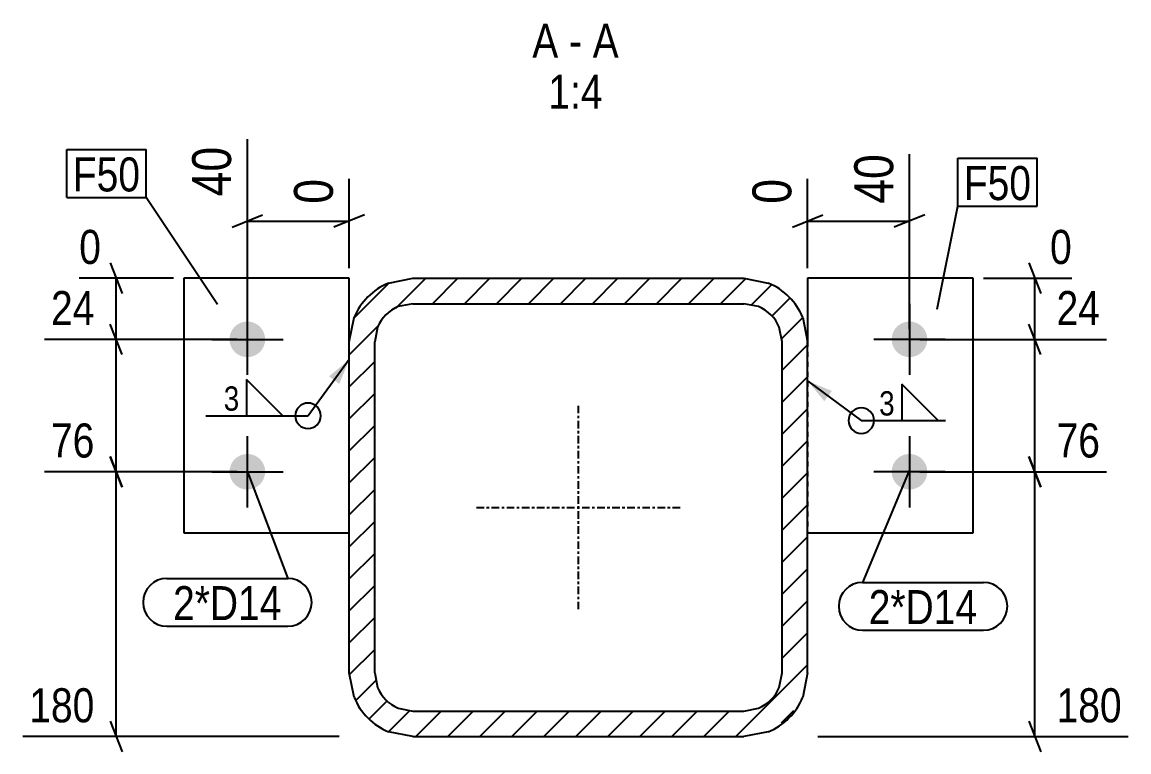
# Model space of a CAD drawing. Header units: millimetres. Extents: x 24 to 45421, y 9 to 1226.
# Drawn here: x 9328.1 to 9762.7, y 9.6 to 296.2 of the extents above; entities that cross this region are included whole.
import ezdxf

# ---------------------------------------------------------------- set-up
doc = ezdxf.new("R2010")
doc.units = ezdxf.units.MM
doc.linetypes.add('DXK_LINE_DOT2', pattern=[3.9198, 1.9599, -1.9599])
doc.linetypes.add('DXK_LINE_DOT3', pattern=[5.9187, 2.979, -0.9799, 0.9799, -0.9799])
for name, color, linetype in [('MÅLSÆTNING', 7, 'Continuous'), ('STÅL', 7, 'Continuous'), ('TEKST', 7, 'Continuous')]:
    doc.layers.add(name, color=color, linetype=linetype)
doc.styles.add('Arial Narrow', font='ARIALN.TTF', dxfattribs={"height": 0.2})

msp = doc.modelspace()

# ---------------------------------------------------------------- hatches: boundary and pattern name
at = {"layer": 'STÅL', "linetype": 'Continuous'}
h = msp.add_hatch(dxfattribs=at)
h.set_pattern_fill('', scale=2.8, style=0, pattern_type=0)
h.set_pattern_definition([(45, (9634.608, 180.167), (-6.28618, 6.28618), [])])
h.paths.add_polyline_path([(9636.51, 170.6), (9634.61, 180.17), (9629.19, 188.28), (9621.08, 193.7), (9611.51, 195.6), (9481.51, 195.6), (9471.94, 193.7), (9463.83, 188.28), (9458.41, 180.17), (9456.51, 170.6), (9456.51, 40.6), (9458.41, 31.03), (9463.83, 22.92), (9471.94, 17.5), (9481.51, 15.6), (9611.51, 15.6), (9621.08, 17.5), (9629.19, 22.92), (9634.61, 31.03), (9636.51, 40.6)])
h.paths.add_polyline_path([(9625.37, 34.86), (9622.12, 29.99), (9617.25, 26.74), (9611.51, 25.6), (9481.51, 25.6), (9475.77, 26.74), (9470.9, 29.99), (9467.65, 34.86), (9466.51, 40.6), (9466.51, 170.6), (9467.65, 176.34), (9470.9, 181.21), (9475.77, 184.46), (9481.51, 185.6), (9611.51, 185.6), (9617.25, 184.46), (9622.12, 181.21), (9625.37, 176.34), (9626.51, 170.6), (9626.51, 40.6)])
for points in [[(9416.51, 178.6, -1), (9416.51, 164.6, -1)], [(9676.51, 164.6, -1), (9676.51, 178.6, -1)], [(9416.51, 126.6, -1), (9416.51, 112.6, -1)], [(9676.51, 112.6, -1), (9676.51, 126.6, -1)]]:
    msp.add_hatch(color=96, dxfattribs=at).paths.add_polyline_path(points)
at = {"layer": 'TEKST', "linetype": 'Continuous'}
for points in [[(9448.58, 157.06), (9456.51, 163.65), (9452.62, 154.11)], [(9643.06, 147.32), (9636.51, 155.28), (9646.04, 151.34)]]:
    msp.add_hatch(color=3, dxfattribs=at).paths.add_polyline_path(points)

# ---------------------------------------------------------------- linework, layer by layer
at = {"layer": 'MÅLSÆTNING', "color": 7, "linetype": 'Continuous'}
for p, q in [((9416.51, 175.6), (9416.51, 250.16)), ((9676.51, 175.6), (9676.51, 244.34)), ((9456.51, 199.6), (9456.51, 234.59)), ((9636.51, 199.6), (9636.51, 234.59)), ((9410.51, 215.64), (9422.51, 220.44)), ((9416.51, 218.04), (9456.51, 218.04)), ((9462.51, 220.44), (9450.51, 215.64)), ((9630.51, 215.64), (9642.51, 220.44)), ((9636.51, 218.04), (9676.51, 218.04)), ((9682.51, 220.44), (9670.51, 215.64)), ((9362.62, 201.6), (9367.42, 189.6)), ((9723.31, 201.6), (9728.11, 189.6)), ((9387.51, 195.6), (9350.49, 195.6)), ((9365.02, 171.6), (9365.02, 195.6)), ((9725.71, 171.6), (9725.71, 195.6)), ((9367.42, 165.6), (9362.62, 177.6)), ((9367.42, 165.6), (9362.62, 177.6)), ((9728.11, 165.6), (9723.31, 177.6)), ((9728.11, 165.6), (9723.31, 177.6)), ((9412.51, 171.6), (9336.86, 171.6)), ((9412.51, 171.6), (9336.86, 171.6)), ((9365.02, 119.6), (9365.02, 171.6)), ((9680.51, 171.6), (9753.87, 171.6)), ((9680.51, 171.6), (9753.87, 171.6)), ((9725.71, 119.6), (9725.71, 171.6)), ((9362.62, 125.6), (9367.42, 113.6)), ((9367.42, 113.6), (9362.62, 125.6)), ((9728.11, 113.6), (9723.31, 125.6)), ((9723.31, 125.6), (9728.11, 113.6)), ((9412.51, 119.6), (9336.86, 119.6)), ((9412.51, 119.6), (9336.86, 119.6)), ((9365.02, 15.6), (9365.02, 119.6)), ((9680.51, 119.6), (9753.87, 119.6)), ((9680.51, 119.6), (9753.87, 119.6)), ((9725.71, 15.6), (9725.71, 119.6)), ((9362.62, 21.6), (9367.42, 9.6)), ((9723.31, 21.6), (9728.11, 9.6)), ((9452.51, 15.6), (9328.33, 15.6)), ((9640.51, 15.6), (9762.4, 15.6))]:
    msp.add_line(p, q, dxfattribs=at)
at = {"layer": 'STÅL', "color": 2, "linetype": 'Continuous'}
for p, q in [((9391.51, 195.6), (9391.51, 95.6)), ((9456.51, 195.6), (9391.51, 195.6)), ((9456.51, 170.6), (9456.51, 195.6)), ((9471.94, 193.7), (9481.51, 195.6)), ((9481.51, 195.6), (9611.51, 195.6)), ((9611.51, 195.6), (9621.08, 193.7)), ((9701.51, 195.6), (9636.51, 195.6)), ((9636.51, 195.6), (9636.51, 170.6)), ((9701.51, 95.6), (9701.51, 195.6)), ((9481.51, 185.6), (9475.77, 184.46)), ((9481.51, 185.6), (9611.51, 185.6)), ((9617.25, 184.46), (9611.51, 185.6)), ((9456.51, 170.6), (9458.41, 180.17)), ((9634.61, 180.17), (9636.51, 170.6)), ((9467.65, 176.34), (9466.51, 170.6)), ((9626.51, 170.6), (9625.37, 176.34)), ((9456.51, 40.6), (9456.51, 170.6)), ((9466.51, 40.6), (9466.51, 170.6)), ((9626.51, 40.6), (9626.51, 170.6)), ((9636.51, 40.6), (9636.51, 170.6)), ((9391.51, 95.6), (9456.51, 95.6)), ((9636.51, 95.6), (9701.51, 95.6)), ((9458.41, 31.03), (9456.51, 40.6)), ((9466.51, 40.6), (9467.65, 34.86)), ((9625.37, 34.86), (9626.51, 40.6)), ((9636.51, 40.6), (9634.61, 31.03)), ((9475.77, 26.74), (9481.51, 25.6)), ((9611.51, 25.6), (9617.25, 26.74)), ((9481.51, 25.6), (9611.51, 25.6)), ((9481.51, 15.6), (9471.94, 17.5)), ((9621.08, 17.5), (9611.51, 15.6)), ((9481.51, 15.6), (9611.51, 15.6))]:
    msp.add_line(p, q, dxfattribs=at)
at = {"layer": 'STÅL', "color": 96, "linetype": 'Continuous'}
for p, q in [((9416.51, 157.6), (9416.51, 185.6)), ((9676.51, 185.6), (9676.51, 157.6)), ((9402.51, 171.6), (9430.51, 171.6)), ((9690.51, 171.6), (9662.51, 171.6)), ((9416.51, 105.6), (9416.51, 133.6)), ((9676.51, 133.6), (9676.51, 105.6)), ((9402.51, 119.6), (9430.51, 119.6)), ((9690.51, 119.6), (9662.51, 119.6))]:
    msp.add_line(p, q, dxfattribs=at)
at = {"layer": 'STÅL', "color": 7, "linetype": 'DXK_LINE_DOT2'}
for p, q in [((9456.51, 95.6), (9456.51, 170.6)), ((9636.51, 170.6), (9636.51, 95.6))]:
    msp.add_line(p, q, dxfattribs=at)
at = {"layer": 'STÅL', "color": 7, "linetype": 'DXK_LINE_DOT3'}
for p, q in [((9546.51, 65.6), (9546.51, 145.6)), ((9506.51, 105.6), (9586.51, 105.6))]:
    msp.add_line(p, q, dxfattribs=at)
at = {"layer": 'STÅL', "color": 2, "linetype": 'Continuous'}
for centre, radius, start, end in [((9481.51, 170.6), 25, 112.5, 157.5), ((9611.51, 170.6), 25, 22.5, 67.5), ((9481.51, 170.6), 15, 112.5, 157.5), ((9611.51, 170.6), 15, 22.5, 67.5), ((9481.51, 40.6), 15, 202.5, 247.5), ((9611.51, 40.6), 15, 292.5, 337.5), ((9481.51, 40.6), 25, 202.5, 247.5), ((9611.51, 40.6), 25, 292.5, 337.5)]:
    msp.add_arc(centre, radius, start, end, dxfattribs=at)
at = {"layer": 'TEKST', "color": 7, "linetype": 'Continuous'}
for p, q in [((9345.58, 246.09), (9376.8, 246.09)), ((9345.58, 227.29), (9345.58, 246.09)), ((9376.8, 227.29), (9376.8, 246.09)), ((9695.44, 242.69), (9726.67, 242.69)), ((9695.44, 223.89), (9695.44, 242.69)), ((9726.67, 223.89), (9726.67, 242.69)), ((9345.58, 227.29), (9376.8, 227.29)), ((9687.34, 183.5), (9695.44, 223.89)), ((9695.44, 223.89), (9726.67, 223.89)), ((9416.51, 119.6), (9432.38, 77.72)), ((9676.51, 120.41), (9658.11, 76.16)), ((9384.95, 77.72), (9432.38, 77.72)), ((9658.11, 76.16), (9705.54, 76.16)), ((9384.95, 58.92), (9432.38, 58.92)), ((9658.11, 57.36), (9705.54, 57.36))]:
    msp.add_line(p, q, dxfattribs=at)
at = {"layer": 'TEKST', "color": 3, "linetype": 'Continuous'}
for p, q in [((9456.51, 163.65), (9440.34, 141.58)), ((9636.51, 155.28), (9657.59, 139.68))]:
    msp.add_line(p, q, dxfattribs=at)
for centre, start, end in [((9440.34, 141.58), 90, 270), ((9440.34, 141.58), 270, 90), ((9657.59, 139.68), 90, 270)]:
    msp.add_arc(centre, 5, start, end, dxfattribs=at)
at = {"layer": 'TEKST', "color": 7, "linetype": 'Continuous'}
for centre, start, end in [((9384.95, 68.32), 90, 270), ((9432.38, 68.32), 270, 90), ((9658.11, 66.76), 90, 270), ((9705.54, 66.76), 270, 90)]:
    msp.add_arc(centre, 9.4, start, end, dxfattribs=at)

# ---------------------------------------------------------------- wipeouts: each hides what was drawn before it
at = {"color": 0, "linetype": 'Continuous'}
for points, layer in [([(9413.31, 250.45), (9390.91, 250.45), (9390.91, 224.55), (9413.31, 224.55)], 'MÅLSÆTNING'), ([(9754.12, 174.4), (9754.12, 194), (9731.46, 194), (9731.46, 174.4)], 'MÅLSÆTNING'), ([(9359.27, 122.4), (9359.27, 142), (9336.61, 142), (9336.61, 122.4)], 'MÅLSÆTNING'), ([(9754.12, 122.4), (9754.12, 142), (9731.46, 142), (9731.46, 122.4)], 'MÅLSÆTNING'), ([(9359.27, 18.4), (9359.27, 38), (9328.08, 38), (9328.08, 18.4)], 'MÅLSÆTNING'), ([(9762.65, 18.4), (9762.65, 38), (9731.46, 38), (9731.46, 18.4)], 'MÅLSÆTNING'), ([(9538.61, 282.16), (9538.61, 296.16), (9528.39, 296.16), (9528.39, 282.16)], 'TEKST'), ([(9547.91, 282.16), (9547.91, 296.16), (9542.81, 296.16), (9542.81, 282.16)], 'TEKST'), ([(9562.34, 282.16), (9562.34, 296.16), (9552.11, 296.16), (9552.11, 282.16)], 'TEKST'), ([(9556.03, 262.16), (9556.03, 276.16), (9534.7, 276.16), (9534.7, 262.16)], 'TEKST')]:
    msp.add_wipeout(points, dxfattribs=at).dxf.layer = layer
at = {"color": 0}
for points in [[(9374.4, 229.69), (9374.4, 243.69), (9347.98, 243.69), (9347.98, 229.69)], [(9724.27, 226.29), (9724.27, 240.29), (9697.84, 240.29), (9697.84, 226.29)], [(9414.14, 142.78), (9414.14, 154.38), (9406.44, 154.38), (9406.44, 142.78)], [(9671.48, 140.88), (9671.48, 152.48), (9663.79, 152.48), (9663.79, 140.88)], [(9429.98, 61.32), (9429.98, 75.32), (9387.35, 75.32), (9387.35, 61.32)], [(9703.14, 59.76), (9703.14, 73.76), (9660.51, 73.76), (9660.51, 59.76)]]:
    msp.add_wipeout(points, dxfattribs=at).dxf.layer = 'TEKST'

# ---------------------------------------------------------------- next in the draw order: linework, layer by layer
at = {"layer": 'MÅLSÆTNING', "color": 7, "linetype": 'Continuous'}
msp.add_line((9705.51, 195.6), (9740.24, 195.6), dxfattribs=at)
at = {"layer": 'TEKST', "color": 7, "linetype": 'Continuous'}
msp.add_line((9404.81, 185.31), (9376.8, 227.29), dxfattribs=at)
at = {"layer": 'TEKST', "color": 3, "linetype": 'Continuous'}
for p, q in [((9430.48, 141.58), (9416.19, 155.87)), ((9416.19, 155.87), (9416.19, 141.58)), ((9687.82, 139.68), (9673.54, 153.97)), ((9673.54, 153.97), (9673.54, 139.68)), ((9400.24, 141.58), (9440.34, 141.58)), ((9416.19, 141.58), (9430.48, 141.58)), ((9657.59, 139.68), (9690.68, 139.68)), ((9673.54, 139.68), (9687.82, 139.68))]:
    msp.add_line(p, q, dxfattribs=at)
msp.add_arc((9657.59, 139.68), 5, 270, 90, dxfattribs=at)

# ---------------------------------------------------------------- next in the draw order: texts
at = {"layer": 'MÅLSÆTNING', "color": 3, "linetype": 'Continuous', "style": 'Arial Narrow'}
msp.add_text('40', height=15.271, rotation=90.0002, dxfattribs=at).set_placement((9410.11, 227.75))
for s, p in [('24', (9734.26, 177.2)), ('76', (9339.41, 125.2)), ('76', (9734.26, 125.2)), ('180', (9330.88, 21.2)), ('180', (9734.26, 21.2))]:
    msp.add_text(s, height=13.362, dxfattribs=at).set_placement(p)
at = {"layer": 'TEKST', "color": 3, "linetype": 'Continuous', "style": 'Arial Narrow'}
for s, height, p in [('A', 13.36, (9528.39, 282.16)), ('A', 13.36, (9552.11, 282.16)), ('-', 13.36, (9542.81, 282.16)), ('1:4', 13.362, (9534.7, 262.16))]:
    msp.add_text(s, height=height, dxfattribs=at).set_placement(p)
at = {"layer": 'TEKST', "color": 3, "style": 'Arial Narrow'}
for p in [(9407.24, 143.58), (9664.59, 141.68)]:
    msp.add_text('3', height=9.54, dxfattribs=at).set_placement(p)

# ---------------------------------------------------------------- next in the draw order: wipeouts: each hides what was drawn before it
at = {"color": 0, "linetype": 'Continuous'}
for points in [[(9673.31, 247.54), (9650.91, 247.54), (9650.91, 221.64), (9673.31, 221.64)], [(9453.31, 237.79), (9430.91, 237.79), (9430.91, 221.64), (9453.31, 221.64)], [(9633.31, 237.79), (9610.91, 237.79), (9610.91, 221.64), (9633.31, 221.64)], [(9361.82, 198.4), (9361.82, 218), (9347.69, 218), (9347.69, 198.4)], [(9743.04, 198.4), (9743.04, 218), (9728.91, 218), (9728.91, 198.4)], [(9359.27, 174.4), (9359.27, 194), (9336.61, 194), (9336.61, 174.4)]]:
    msp.add_wipeout(points, dxfattribs=at).dxf.layer = 'MÅLSÆTNING'
at = {"color": 0}
for points in [[(9374.4, 229.69), (9374.4, 243.69), (9347.98, 243.69), (9347.98, 229.69)], [(9724.27, 226.29), (9724.27, 240.29), (9697.84, 240.29), (9697.84, 226.29)], [(9429.98, 61.32), (9429.98, 75.32), (9387.35, 75.32), (9387.35, 61.32)], [(9703.14, 59.76), (9703.14, 73.76), (9660.51, 73.76), (9660.51, 59.76)]]:
    msp.add_wipeout(points, dxfattribs=at).dxf.layer = 'TEKST'

# ---------------------------------------------------------------- next in the draw order: texts
at = {"layer": 'MÅLSÆTNING', "color": 3, "linetype": 'Continuous', "style": 'Arial Narrow'}
for s, height, p in [('40', 15.271, (9670.11, 224.84)), ('0', 15.27, (9450.11, 224.84)), ('0', 15.27, (9630.11, 224.84))]:
    msp.add_text(s, height=height, rotation=90.0002, dxfattribs=at).set_placement(p)
for s, height, p in [('0', 13.36, (9350.49, 201.2)), ('0', 13.36, (9731.71, 201.2)), ('24', 13.362, (9339.41, 177.2))]:
    msp.add_text(s, height=height, dxfattribs=at).set_placement(p)
at = {"layer": 'TEKST', "color": 3, "style": 'Arial Narrow'}
for s, p in [('F50', (9347.98, 229.69)), ('F50', (9697.84, 226.29)), ('2*D14', (9387.35, 61.32)), ('2*D14', (9660.51, 59.76))]:
    msp.add_text(s, height=13.362, dxfattribs=at).set_placement(p)

doc.saveas('drawing.dxf')
